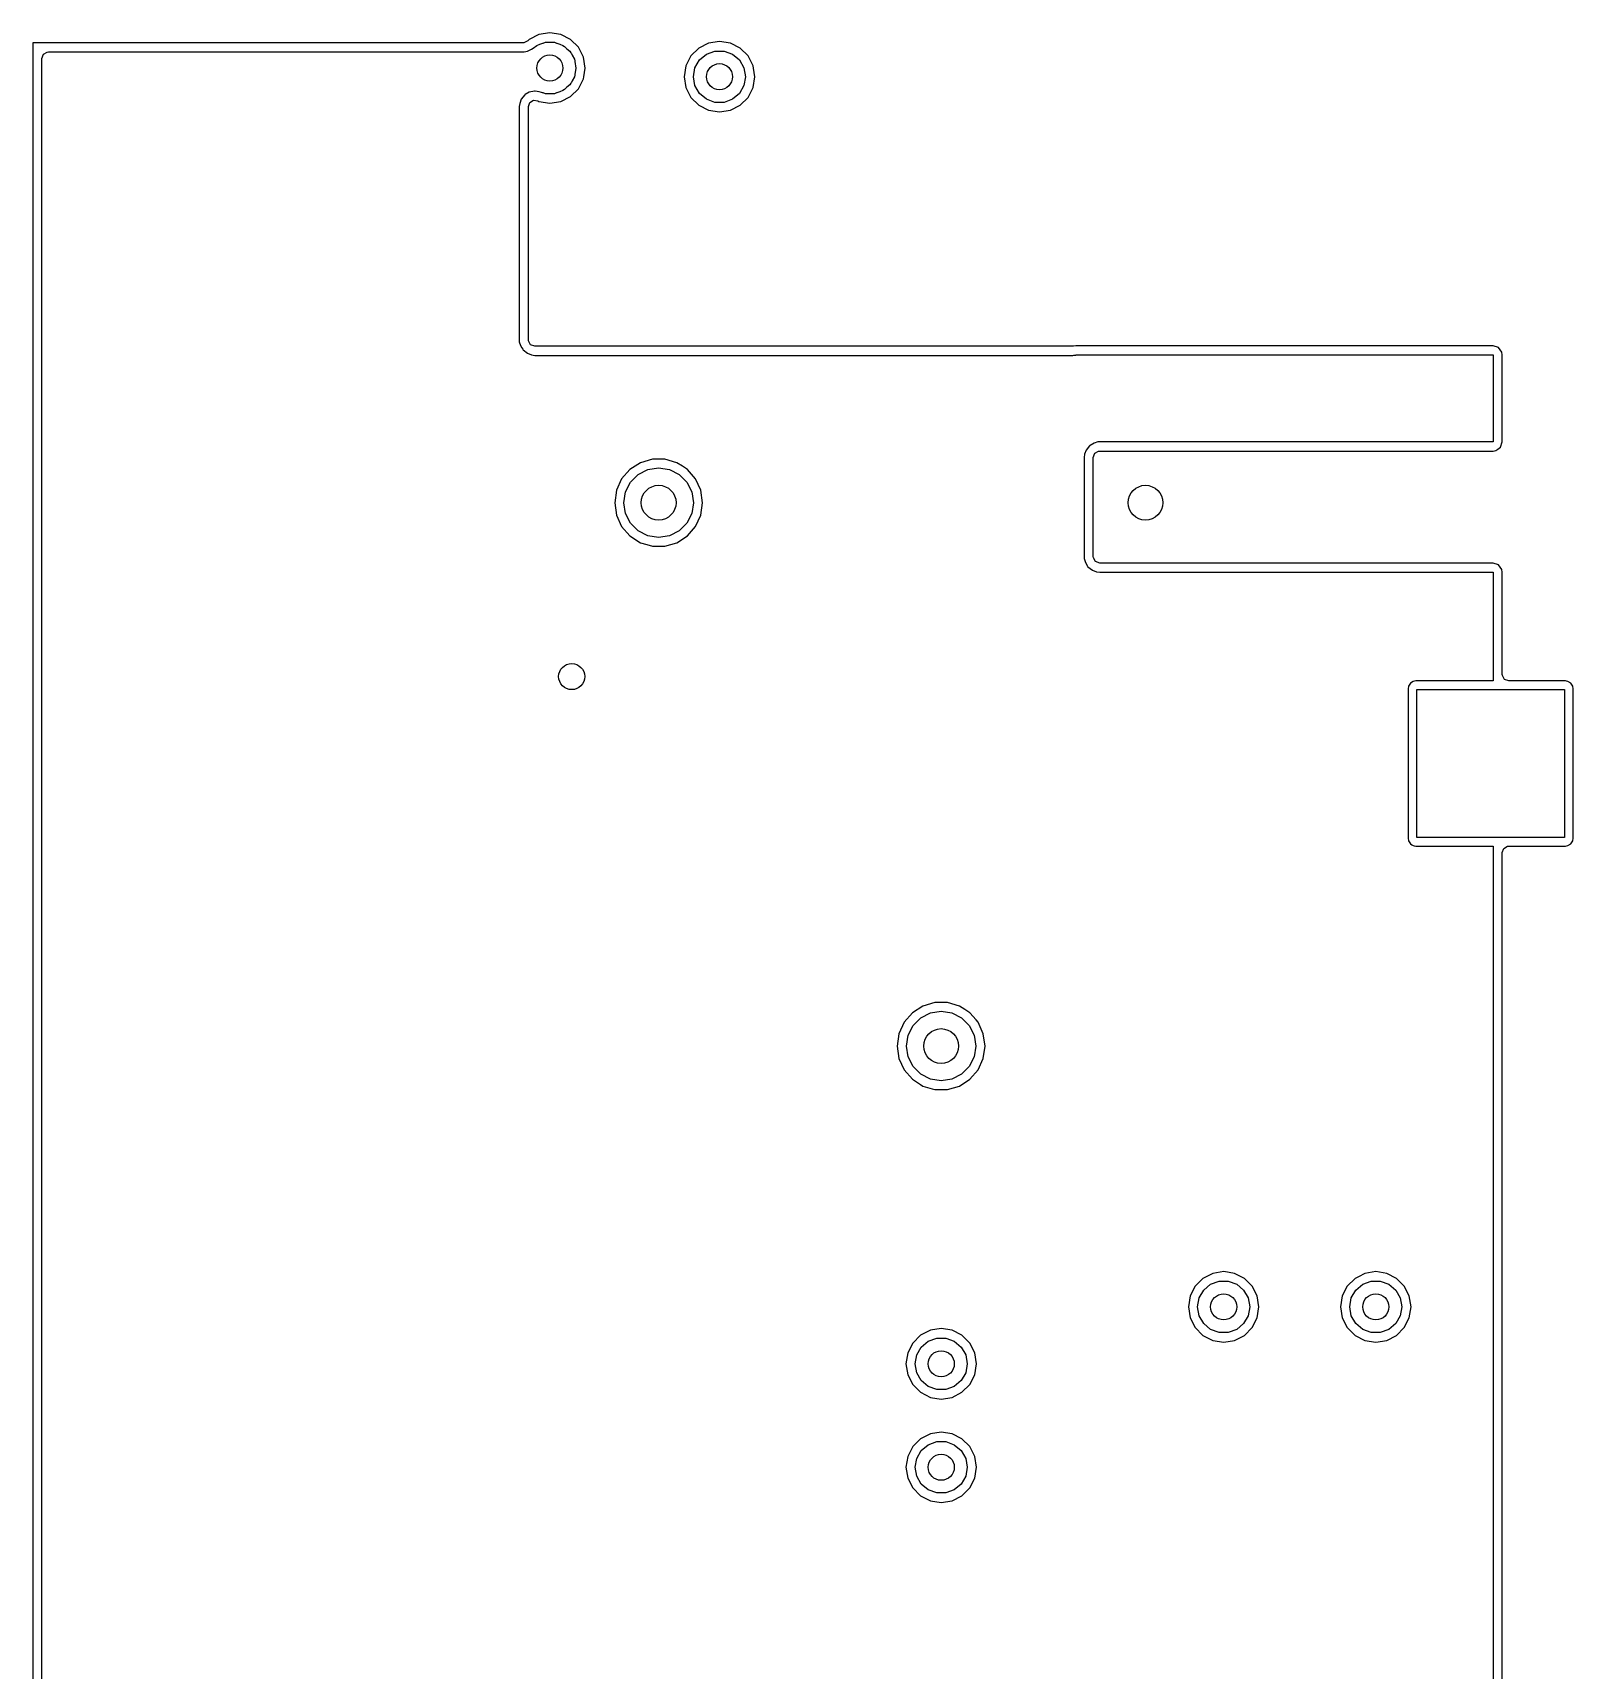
# Model space of a CAD drawing. Extents: x 107 to 211, y -135 to -72.
# Drawn here: x 146.8 to 164.52, y -99.93 to -81.09 of the extents above; entities that cross this region are included whole.
import ezdxf

# ---------------------------------------------------------------- set-up
doc = ezdxf.new("R2010")
doc.units = 0
doc.layers.add('BLACK', color=7, linetype='CONTINUOUS')

msp = doc.modelspace()

# ---------------------------------------------------------------- linework, layer by layer
at = {"layer": 'BLACK', "linetype": 'CONTINUOUS'}
for p, q in [((152.510707, -81.171951), (152.494231, -81.188428)), ((152.623749, -81.114353), (152.510707, -81.171951)), ((152.749051, -81.094508), (152.623749, -81.114353)), ((152.874352, -81.114353), (152.749051, -81.094508)), ((152.874353, -81.114353), (152.874352, -81.114353)), ((152.874355, -81.114354), (152.874353, -81.114353)), ((152.987393, -81.17195), (152.874355, -81.114354)), ((153.077101, -81.261658), (152.987393, -81.17195)), ((152.441905, -81.210102), (146.8, -81.210102)), ((146.8, -81.210102), (146.8, -109.3366)), ((146.9055, -81.389602), (146.922813, -81.342036)), ((146.922813, -81.342036), (146.96665, -81.316726)), ((146.96665, -81.316726), (146.9795, -81.315602)), ((146.9795, -81.315602), (152.444209, -81.315602)), ((152.448355, -81.20982), (152.441905, -81.210102)), ((152.444209, -81.315602), (152.44421, -81.315602)), ((152.44421, -81.315602), (152.452963, -81.315219)), ((152.494231, -81.188428), (152.448355, -81.20982)), ((152.452963, -81.315219), (152.492941, -81.305436)), ((152.492941, -81.305436), (152.538817, -81.284044)), ((152.538817, -81.284044), (152.568833, -81.263026)), ((152.568833, -81.263026), (152.568849, -81.263009)), ((152.568849, -81.263009), (152.569302, -81.262631)), ((152.569302, -81.262631), (152.571013, -81.261497)), ((152.571013, -81.261497), (152.571479, -81.261172)), ((152.571479, -81.261172), (152.571487, -81.261184)), ((152.571487, -81.261184), (152.583276, -81.253379)), ((152.583276, -81.253379), (152.583427, -81.253301)), ((152.583427, -81.253301), (152.599051, -81.240192)), ((152.599051, -81.240192), (152.634428, -81.227316)), ((152.634428, -81.227316), (152.646316, -81.221259)), ((152.646316, -81.221259), (152.66833, -81.214106)), ((152.66833, -81.214106), (152.672567, -81.213434)), ((152.672567, -81.213434), (152.696957, -81.204558)), ((152.696957, -81.204558), (152.728618, -81.204558)), ((152.728618, -81.204558), (152.737477, -81.203155)), ((152.737477, -81.203155), (152.760623, -81.203155)), ((152.760623, -81.203155), (152.769481, -81.204558)), ((152.769481, -81.204558), (152.801145, -81.204558)), ((152.801145, -81.204558), (152.825538, -81.213436)), ((152.825538, -81.213436), (152.829767, -81.214106)), ((152.829767, -81.214106), (152.851785, -81.22126)), ((152.851785, -81.22126), (152.863663, -81.227312)), ((152.863663, -81.227312), (152.899051, -81.240192)), ((152.899051, -81.240192), (152.915669, -81.254137)), ((152.915669, -81.254137), (152.932895, -81.266652)), ((152.932895, -81.266652), (152.944946, -81.278703)), ((152.944946, -81.278703), (152.978864, -81.307164)), ((152.978864, -81.307164), (152.990469, -81.327264)), ((152.990469, -81.327264), (152.996005, -81.334884)), ((152.996005, -81.334884), (153.004543, -81.351641)), ((153.004543, -81.351641), (153.030959, -81.397394)), ((153.134697, -81.374696), (153.077101, -81.261658)), ((154.371951, -81.361656), (154.314353, -81.474698)), ((154.461656, -81.271951), (154.371951, -81.361656)), ((154.574698, -81.214353), (154.461656, -81.271951)), ((154.470187, -81.407164), (154.55, -81.340192)), ((154.55, -81.340192), (154.647906, -81.304558)), ((154.7, -81.194508), (154.574698, -81.214353)), ((154.647906, -81.304558), (154.752094, -81.304558)), ((154.825301, -81.214353), (154.7, -81.194508)), ((154.752094, -81.304558), (154.85, -81.340192)), ((154.825302, -81.214353), (154.825301, -81.214353)), ((154.825304, -81.214354), (154.825302, -81.214353)), ((154.938342, -81.27195), (154.825304, -81.214354)), ((154.85, -81.340192), (154.929813, -81.407164)), ((155.02805, -81.361658), (154.938342, -81.27195)), ((155.085646, -81.474696), (155.02805, -81.361658)), ((146.9055, -86.5), (146.9055, -81.389602)), ((153.030959, -81.397394), (153.03467, -81.418441)), ((153.03467, -81.418441), (153.034942, -81.419278)), ((153.034942, -81.419278), (153.036039, -81.426209)), ((153.036039, -81.426209), (153.049051, -81.5)), ((153.049051, -81.5), (153.036044, -81.573765)), ((153.154543, -81.5), (153.134697, -81.374696)), ((153.138705, -81.6), (153.154543, -81.5)), ((154.314353, -81.474698), (154.294508, -81.6)), ((154.4, -81.6), (154.418092, -81.497394)), ((154.418092, -81.497394), (154.470187, -81.407164)), ((154.929813, -81.407164), (154.981908, -81.497394)), ((154.981908, -81.497394), (155, -81.6)), ((155.089654, -81.5), (155.085646, -81.474696)), ((155.105492, -81.6), (155.089654, -81.5)), ((152.932895, -81.733346), (152.915687, -81.745847)), ((152.944933, -81.721307), (152.932895, -81.733346)), ((152.978864, -81.692836), (152.944933, -81.721307)), ((152.990472, -81.672729), (152.978864, -81.692836)), ((152.987393, -81.82805), (153.077101, -81.738342)), ((152.996007, -81.665112), (152.990472, -81.672729)), ((153.004543, -81.648358), (152.996007, -81.665112)), ((153.030959, -81.602606), (153.004543, -81.648358)), ((153.03467, -81.581558), (153.030959, -81.602606)), ((153.034943, -81.580719), (153.03467, -81.581558)), ((153.036044, -81.573765), (153.034943, -81.580719)), ((153.077101, -81.738342), (153.134697, -81.625304)), ((153.134697, -81.625304), (153.138705, -81.6)), ((154.294508, -81.6), (154.314353, -81.725301)), ((154.314353, -81.725301), (154.314353, -81.725302)), ((154.314353, -81.725302), (154.314354, -81.725304)), ((154.314354, -81.725304), (154.37195, -81.838342)), ((154.418092, -81.702606), (154.4, -81.6)), ((154.470187, -81.792836), (154.418092, -81.702606)), ((154.981908, -81.702606), (154.929813, -81.792836)), ((155, -81.6), (154.981908, -81.702606)), ((155.02805, -81.838342), (155.085646, -81.725304)), ((155.085646, -81.725304), (155.105492, -81.6)), ((152.402019, -81.907856), (152.395657, -81.943935)), ((152.419332, -81.860289), (152.402019, -81.907856)), ((152.459475, -81.808909), (152.419332, -81.860289)), ((152.465719, -81.805008), (152.459475, -81.808909)), ((152.509557, -81.779697), (152.465719, -81.805008)), ((152.501157, -81.943939), (152.51847, -81.896373)), ((152.573334, -81.766141), (152.509557, -81.779697)), ((152.51847, -81.896373), (152.562307, -81.871063)), ((152.562307, -81.871063), (152.608749, -81.878004)), ((152.577901, -81.766722), (152.573334, -81.766141)), ((152.624343, -81.773663), (152.577901, -81.766722)), ((152.608749, -81.878004), (152.623747, -81.885646)), ((152.623747, -81.885646), (152.749051, -81.905492)), ((152.624347, -81.773664), (152.624343, -81.773663)), ((152.62435, -81.773665), (152.624347, -81.773664)), ((152.651492, -81.782353), (152.62435, -81.773665)), ((152.662474, -81.784964), (152.651492, -81.782353)), ((152.672555, -81.78656), (152.662474, -81.784964)), ((152.696957, -81.795442), (152.672555, -81.78656)), ((152.728629, -81.795442), (152.696957, -81.795442)), ((152.737474, -81.796843), (152.728629, -81.795442)), ((152.760627, -81.796843), (152.737474, -81.796843)), ((152.749051, -81.905492), (152.874355, -81.885646)), ((152.769472, -81.795442), (152.760627, -81.796843)), ((152.801145, -81.795442), (152.769472, -81.795442)), ((152.82555, -81.786559), (152.801145, -81.795442)), ((152.82977, -81.785891), (152.82555, -81.786559)), ((152.851788, -81.778737), (152.82977, -81.785891)), ((152.863653, -81.772691), (152.851788, -81.778737)), ((152.899051, -81.759808), (152.863653, -81.772691)), ((152.874355, -81.885646), (152.987393, -81.82805)), ((152.915687, -81.745847), (152.899051, -81.759808)), ((154.37195, -81.838342), (154.461658, -81.92805)), ((154.461658, -81.92805), (154.574696, -81.985646)), ((154.55, -81.859808), (154.470187, -81.792836)), ((154.647906, -81.895442), (154.55, -81.859808)), ((154.752094, -81.895442), (154.647906, -81.895442)), ((154.85, -81.859808), (154.752094, -81.895442)), ((154.825304, -81.985646), (154.938342, -81.92805)), ((154.929813, -81.792836), (154.85, -81.859808)), ((154.938342, -81.92805), (155.02805, -81.838342)), ((152.395657, -81.943935), (152.395657, -84.628302)), ((152.501157, -84.626), (152.501157, -81.943939)), ((154.574696, -81.985646), (154.7, -82.005492)), ((154.7, -82.005492), (154.825304, -81.985646)), ((152.395657, -84.628302), (152.395858, -84.6329)), ((152.395858, -84.6329), (152.397181, -84.648039)), ((152.397181, -84.648039), (152.397182, -84.648045)), ((152.397182, -84.648045), (152.410916, -84.691602)), ((152.410916, -84.691602), (152.410917, -84.691604)), ((152.410917, -84.691604), (152.427369, -84.720098)), ((152.427369, -84.720098), (152.436226, -84.735438)), ((152.436226, -84.735438), (152.440127, -84.741681)), ((152.440127, -84.741681), (152.491507, -84.781824)), ((152.502281, -84.63885), (152.501157, -84.626)), ((152.527591, -84.682687), (152.502281, -84.63885)), ((152.575157, -84.7), (152.527591, -84.682687)), ((158.759454, -84.7), (152.575157, -84.7)), ((158.771026, -84.699089), (158.759454, -84.7)), ((158.8, -84.6945), (158.771026, -84.699089)), ((163.6, -84.6945), (158.8, -84.6945)), ((163.600001, -84.6945), (163.6, -84.6945)), ((163.662011, -84.714649), (163.600001, -84.6945)), ((163.700336, -84.767398), (163.662011, -84.714649)), ((152.491507, -84.781824), (152.539073, -84.799137)), ((152.539073, -84.799137), (152.575157, -84.8055)), ((152.575157, -84.8055), (152.57516, -84.8055)), ((152.57516, -84.8055), (158.761527, -84.8055)), ((158.761527, -84.8055), (158.76567, -84.805337)), ((158.76567, -84.805337), (158.777674, -84.804392)), ((158.777674, -84.804392), (158.781371, -84.804101)), ((158.781371, -84.804101), (158.785484, -84.803614)), ((158.785484, -84.803614), (158.8, -84.801314)), ((158.8, -84.801314), (158.8, -84.8)), ((158.8, -84.8), (163.6, -84.8)), ((163.6, -84.8), (163.6, -85.8)), ((163.700336, -84.767399), (163.700336, -84.767398)), ((163.7055, -84.8), (163.700336, -84.767399)), ((163.7055, -85.8), (163.7055, -84.8)), ((158.958318, -85.84447), (158.918175, -85.89585)), ((158.964562, -85.840569), (158.958318, -85.84447)), ((159.008395, -85.81526), (158.964562, -85.840569)), ((159.008397, -85.815259), (159.008395, -85.81526)), ((159.051954, -85.801525), (159.008397, -85.815259)), ((159.05196, -85.801524), (159.051954, -85.801525)), ((159.0671, -85.800201), (159.05196, -85.801524)), ((159.071698, -85.8), (159.0671, -85.800201)), ((163.6, -85.8), (159.071698, -85.8)), ((163.632601, -85.900336), (163.653226, -85.885351)), ((163.653226, -85.885351), (163.685351, -85.862011)), ((163.685351, -85.862011), (163.7055, -85.8)), ((153.789945, -86.040047), (153.668875, -86.117855)), ((153.789949, -86.040046), (153.789945, -86.040047)), ((153.928036, -85.9995), (153.789949, -86.040046)), ((153.928039, -85.9995), (153.928036, -85.9995)), ((154.071961, -85.9995), (153.928039, -85.9995)), ((154.071964, -85.9995), (154.071961, -85.9995)), ((154.21005, -86.040046), (154.071964, -85.9995)), ((154.210054, -86.040047), (154.21005, -86.040046)), ((154.274182, -86.08126), (154.210054, -86.040047)), ((158.900862, -85.943417), (158.8945, -85.979496)), ((158.8945, -85.979496), (158.8945, -87.122802)), ((158.918175, -85.89585), (158.900862, -85.943417)), ((159, -85.9795), (159.017313, -85.931934)), ((159, -87.1205), (159, -85.9795)), ((159.017313, -85.931934), (159.06115, -85.906624)), ((159.06115, -85.906624), (159.074, -85.9055)), ((159.074, -85.9055), (163.600001, -85.9055)), ((163.600001, -85.9055), (163.632601, -85.900336)), ((153.574623, -86.226626), (153.514834, -86.357545)), ((153.668868, -86.11786), (153.574623, -86.226626)), ((153.619577, -86.376393), (153.676393, -86.264886)), ((153.668875, -86.117855), (153.668868, -86.11786)), ((153.676393, -86.264886), (153.764886, -86.176393)), ((153.764886, -86.176393), (153.876393, -86.119577)), ((153.876393, -86.119577), (154, -86.1)), ((154, -86.1), (154.123607, -86.119577)), ((154.123607, -86.119577), (154.235114, -86.176393)), ((154.235114, -86.176393), (154.323607, -86.264886)), ((154.331128, -86.117857), (154.274182, -86.08126)), ((154.323607, -86.264886), (154.380423, -86.376393)), ((154.331129, -86.117859), (154.331128, -86.117857)), ((154.331131, -86.11786), (154.331129, -86.117859)), ((154.401814, -86.199434), (154.331131, -86.11786)), ((154.425377, -86.226627), (154.401814, -86.199434)), ((154.485165, -86.357543), (154.425377, -86.226627)), ((153.514834, -86.357545), (153.494353, -86.5)), ((153.6, -86.5), (153.619577, -86.376393)), ((154.380423, -86.376393), (154.4, -86.5)), ((154.505647, -86.5), (154.485165, -86.357543)), ((146.9055, -92.75), (146.9055, -86.5)), ((153.494353, -86.5), (153.514834, -86.642454)), ((153.619577, -86.623607), (153.6, -86.5)), ((153.676393, -86.735114), (153.619577, -86.623607)), ((154.380423, -86.623607), (154.323607, -86.735114)), ((154.4, -86.5), (154.380423, -86.623607)), ((154.485165, -86.642457), (154.505647, -86.5)), ((153.514834, -86.642454), (153.574623, -86.773373)), ((153.574623, -86.773373), (153.668868, -86.882139)), ((153.764886, -86.823607), (153.676393, -86.735114)), ((153.876393, -86.880423), (153.764886, -86.823607)), ((154.235114, -86.823607), (154.123607, -86.880423)), ((154.323607, -86.735114), (154.235114, -86.823607)), ((154.331128, -86.882143), (154.425377, -86.773373)), ((154.425377, -86.773373), (154.485165, -86.642457)), ((153.668868, -86.882139), (153.668869, -86.88214)), ((153.668869, -86.88214), (153.668872, -86.882143)), ((153.668872, -86.882143), (153.789947, -86.959953)), ((153.789947, -86.959953), (153.864434, -86.981824)), ((153.864434, -86.981824), (153.928035, -87.000499)), ((154, -86.9), (153.876393, -86.880423)), ((153.928035, -87.000499), (153.928037, -87.0005)), ((153.928037, -87.0005), (153.928039, -87.0005)), ((153.928039, -87.0005), (154.071963, -87.0005)), ((154.123607, -86.880423), (154, -86.9)), ((154.071963, -87.0005), (154.071964, -87.000499)), ((154.071964, -87.000499), (154.210053, -86.959953)), ((154.210053, -86.959953), (154.331128, -86.882143)), ((158.8945, -87.122802), (158.894701, -87.1274)), ((158.894701, -87.1274), (158.896024, -87.142539)), ((158.896024, -87.142539), (158.896025, -87.142545)), ((158.896025, -87.142545), (158.909759, -87.186102)), ((158.909759, -87.186102), (158.90976, -87.186104)), ((158.90976, -87.186104), (158.935069, -87.229938)), ((159.001124, -87.13335), (159, -87.1205)), ((159.026434, -87.177187), (159.001124, -87.13335)), ((159.074, -87.1945), (159.026434, -87.177187)), ((163.6, -87.1945), (159.074, -87.1945)), ((163.600001, -87.1945), (163.6, -87.1945)), ((163.662011, -87.214649), (163.600001, -87.1945)), ((158.935069, -87.229938), (158.93897, -87.236181)), ((158.93897, -87.236181), (158.99035, -87.276324)), ((158.99035, -87.276324), (159.037916, -87.293637)), ((159.037916, -87.293637), (159.074, -87.3)), ((159.074, -87.3), (163.6, -87.3)), ((163.6, -87.3), (163.6, -88.5495)), ((163.700336, -87.267398), (163.662011, -87.214649)), ((163.7055, -87.299999), (163.700336, -87.267398)), ((163.7055, -88.4755), (163.7055, -87.299999)), ((163.706624, -88.48835), (163.7055, -88.4755)), ((163.731934, -88.532187), (163.706624, -88.48835)), ((162.62628, -88.610791), (162.620451, -88.640098)), ((162.620451, -88.640098), (162.620451, -90.359894)), ((162.626283, -88.610785), (162.62628, -88.610791)), ((162.648493, -88.577542), (162.626283, -88.610785)), ((162.681738, -88.55533), (162.648493, -88.577542)), ((162.711048, -88.549501), (162.681738, -88.55533)), ((162.711056, -88.5495), (162.711048, -88.549501)), ((163.6, -88.5495), (162.711056, -88.5495)), ((162.720951, -90.35), (162.720951, -88.65)), ((162.720951, -88.65), (164.420951, -88.65)), ((163.7795, -88.5495), (163.731934, -88.532187)), ((164.430848, -88.5495), (163.7795, -88.5495)), ((164.420951, -88.65), (164.420951, -90.35)), ((164.43085, -88.5495), (164.430848, -88.5495)), ((164.44251, -88.551819), (164.43085, -88.5495)), ((164.460162, -88.55533), (164.44251, -88.551819)), ((164.460164, -88.555331), (164.460162, -88.55533)), ((164.493407, -88.577542), (164.460164, -88.555331)), ((164.49341, -88.577545), (164.493407, -88.577542)), ((164.515619, -88.610784), (164.49341, -88.577545)), ((164.515619, -88.610786), (164.515619, -88.610784)), ((164.51562, -88.610787), (164.515619, -88.610786)), ((164.52145, -88.640102), (164.51562, -88.610787)), ((164.521451, -90.359899), (164.52145, -88.640102)), ((162.620451, -90.359894), (162.620452, -90.359902)), ((162.620452, -90.359902), (162.626281, -90.389212)), ((162.626281, -90.389212), (162.648493, -90.422457)), ((164.420951, -90.35), (162.720951, -90.35)), ((164.493408, -90.422457), (164.51562, -90.389213)), ((164.51562, -90.389213), (164.521451, -90.359899)), ((162.648493, -90.422457), (162.66517, -90.433599)), ((162.66517, -90.433599), (162.681738, -90.444669)), ((162.681738, -90.444669), (162.681741, -90.444669)), ((162.681741, -90.444669), (162.681742, -90.44467)), ((162.681742, -90.44467), (162.691598, -90.44663)), ((162.691598, -90.44663), (162.711052, -90.4505)), ((162.711052, -90.4505), (163.6, -90.450499)), ((163.6, -90.450499), (163.6, -101.8)), ((163.7055, -90.524499), (163.722813, -90.476933)), ((163.7055, -101.8), (163.7055, -90.524499)), ((163.722813, -90.476933), (163.76665, -90.451623)), ((163.76665, -90.451623), (163.7795, -90.450499)), ((163.7795, -90.450499), (164.430849, -90.450499)), ((164.430849, -90.450499), (164.460164, -90.444669)), ((164.460164, -90.444669), (164.460165, -90.444668)), ((164.460165, -90.444668), (164.460166, -90.444668)), ((164.460166, -90.444668), (164.493405, -90.422459)), ((164.493404, -90.422459), (164.493408, -90.422457)), ((164.493405, -90.422459), (164.493404, -90.422459)), ((157.039945, -92.290047), (156.918875, -92.367855)), ((157.039949, -92.290046), (157.039945, -92.290047)), ((157.178036, -92.2495), (157.039949, -92.290046)), ((157.178039, -92.2495), (157.178036, -92.2495)), ((157.321961, -92.2495), (157.178039, -92.2495)), ((157.321964, -92.2495), (157.321961, -92.2495)), ((157.46005, -92.290046), (157.321964, -92.2495)), ((157.460054, -92.290047), (157.46005, -92.290046)), ((157.524182, -92.33126), (157.460054, -92.290047)), ((156.824623, -92.476626), (156.764834, -92.607545)), ((156.918868, -92.36786), (156.824623, -92.476626)), ((156.918875, -92.367855), (156.918868, -92.36786)), ((156.926393, -92.514886), (157.014886, -92.426393)), ((157.014886, -92.426393), (157.126393, -92.369577)), ((157.126393, -92.369577), (157.25, -92.35)), ((157.25, -92.35), (157.373607, -92.369577)), ((157.373607, -92.369577), (157.485114, -92.426393)), ((157.485114, -92.426393), (157.573607, -92.514886)), ((157.581128, -92.367857), (157.524182, -92.33126)), ((157.581129, -92.367859), (157.581128, -92.367857)), ((157.581131, -92.36786), (157.581129, -92.367859)), ((157.651814, -92.449434), (157.581131, -92.36786)), ((157.675377, -92.476627), (157.651814, -92.449434)), ((157.735165, -92.607543), (157.675377, -92.476627)), ((156.764834, -92.607545), (156.744353, -92.75)), ((156.85, -92.75), (156.869577, -92.626393)), ((156.869577, -92.626393), (156.926393, -92.514886)), ((157.573607, -92.514886), (157.630423, -92.626393)), ((157.630423, -92.626393), (157.65, -92.75)), ((157.755647, -92.75), (157.735165, -92.607543)), ((146.9055, -96.405), (146.9055, -92.75)), ((156.744353, -92.75), (156.764834, -92.892454)), ((156.869577, -92.873607), (156.85, -92.75)), ((157.65, -92.75), (157.630423, -92.873607)), ((157.735165, -92.892457), (157.755647, -92.75)), ((156.764834, -92.892454), (156.824623, -93.023373)), ((156.824623, -93.023373), (156.918868, -93.132139)), ((156.926393, -92.985114), (156.869577, -92.873607)), ((157.014886, -93.073607), (156.926393, -92.985114)), ((157.573607, -92.985114), (157.485114, -93.073607)), ((157.630423, -92.873607), (157.573607, -92.985114)), ((157.581128, -93.132143), (157.675377, -93.023373)), ((157.675377, -93.023373), (157.735165, -92.892457)), ((156.918868, -93.132139), (156.918869, -93.13214)), ((156.918869, -93.13214), (156.918872, -93.132143)), ((156.918872, -93.132143), (156.999442, -93.183922)), ((156.999442, -93.183922), (157.012302, -93.192187)), ((157.012302, -93.192187), (157.039947, -93.209953)), ((157.126393, -93.130423), (157.014886, -93.073607)), ((157.039947, -93.209953), (157.146403, -93.241211)), ((157.25, -93.15), (157.126393, -93.130423)), ((157.373607, -93.130423), (157.25, -93.15)), ((157.321964, -93.250499), (157.460053, -93.209953)), ((157.485114, -93.073607), (157.373607, -93.130423)), ((157.460053, -93.209953), (157.581128, -93.132143)), ((157.146403, -93.241211), (157.178035, -93.250499)), ((157.178035, -93.250499), (157.178037, -93.2505)), ((157.178037, -93.2505), (157.178039, -93.2505)), ((157.178039, -93.2505), (157.321963, -93.2505)), ((157.321963, -93.2505), (157.321964, -93.250499)), ((160.261652, -95.421954), (160.171954, -95.511652)), ((160.261657, -95.421951), (160.261652, -95.421954)), ((160.261658, -95.42195), (160.261657, -95.421951)), ((160.299337, -95.402751), (160.261658, -95.42195)), ((160.270187, -95.557164), (160.35, -95.490192)), ((160.374698, -95.364352), (160.299337, -95.402751)), ((160.35, -95.490192), (160.447906, -95.454558)), ((160.374699, -95.364352), (160.374698, -95.364352)), ((160.499997, -95.344508), (160.374699, -95.364352)), ((160.447906, -95.454558), (160.552094, -95.454558)), ((160.500003, -95.344508), (160.499997, -95.344508)), ((160.6253, -95.364352), (160.500003, -95.344508)), ((160.552094, -95.454558), (160.65, -95.490192)), ((160.625303, -95.364353), (160.6253, -95.364352)), ((160.625304, -95.364354), (160.625303, -95.364353)), ((160.738342, -95.42195), (160.625304, -95.364354)), ((160.65, -95.490192), (160.729813, -95.557164)), ((160.738344, -95.421952), (160.738342, -95.42195)), ((160.738347, -95.421954), (160.738344, -95.421952)), ((160.828045, -95.511652), (160.738347, -95.421954)), ((162.011652, -95.421954), (161.921954, -95.511652)), ((162.011657, -95.421951), (162.011652, -95.421954)), ((162.011658, -95.42195), (162.011657, -95.421951)), ((162.049337, -95.402751), (162.011658, -95.42195)), ((162.020187, -95.557164), (162.1, -95.490192)), ((162.124698, -95.364352), (162.049337, -95.402751)), ((162.1, -95.490192), (162.197906, -95.454558)), ((162.124699, -95.364352), (162.124698, -95.364352)), ((162.249997, -95.344508), (162.124699, -95.364352)), ((162.197906, -95.454558), (162.302094, -95.454558)), ((162.250003, -95.344508), (162.249997, -95.344508)), ((162.3753, -95.364352), (162.250003, -95.344508)), ((162.302094, -95.454558), (162.4, -95.490192)), ((162.375303, -95.364353), (162.3753, -95.364352)), ((162.375304, -95.364354), (162.375303, -95.364353)), ((162.488342, -95.42195), (162.375304, -95.364354)), ((162.4, -95.490192), (162.479813, -95.557164)), ((162.488344, -95.421952), (162.488342, -95.42195)), ((162.488347, -95.421954), (162.488344, -95.421952)), ((162.578045, -95.511652), (162.488347, -95.421954)), ((160.114352, -95.624699), (160.094508, -95.749996)), ((160.171951, -95.511657), (160.114352, -95.624698)), ((160.114352, -95.624698), (160.114352, -95.624699)), ((160.171954, -95.511652), (160.171951, -95.511657)), ((160.2, -95.75), (160.218092, -95.647394)), ((160.218092, -95.647394), (160.270187, -95.557164)), ((160.729813, -95.557164), (160.781908, -95.647394)), ((160.781908, -95.647394), (160.8, -95.75)), ((160.828046, -95.511654), (160.828045, -95.511652)), ((160.82805, -95.511658), (160.828046, -95.511654)), ((160.885646, -95.624696), (160.82805, -95.511658)), ((160.885647, -95.624698), (160.885646, -95.624696)), ((160.885647, -95.624699), (160.885647, -95.624698)), ((160.905492, -95.749996), (160.885647, -95.624699)), ((161.864352, -95.624699), (161.844508, -95.749996)), ((161.921951, -95.511657), (161.864352, -95.624698)), ((161.864352, -95.624698), (161.864352, -95.624699)), ((161.921954, -95.511652), (161.921951, -95.511657)), ((161.95, -95.75), (161.968092, -95.647394)), ((161.968092, -95.647394), (162.020187, -95.557164)), ((162.479813, -95.557164), (162.531908, -95.647394)), ((162.531908, -95.647394), (162.55, -95.75)), ((162.578046, -95.511654), (162.578045, -95.511652)), ((162.57805, -95.511658), (162.578046, -95.511654)), ((162.635646, -95.624696), (162.57805, -95.511658)), ((162.635647, -95.624698), (162.635646, -95.624696)), ((162.635647, -95.624699), (162.635647, -95.624698)), ((162.655492, -95.749996), (162.635647, -95.624699)), ((160.094508, -95.749996), (160.094508, -95.750003)), ((160.094508, -95.750003), (160.114352, -95.8753)), ((160.218092, -95.852606), (160.2, -95.75)), ((160.270187, -95.942836), (160.218092, -95.852606)), ((160.781908, -95.852606), (160.729813, -95.942836)), ((160.8, -95.75), (160.781908, -95.852606)), ((160.885647, -95.8753), (160.905492, -95.750003)), ((160.905492, -95.750003), (160.905492, -95.749996)), ((161.844508, -95.749996), (161.844508, -95.750003)), ((161.844508, -95.750003), (161.864352, -95.8753)), ((161.968092, -95.852606), (161.95, -95.75)), ((162.020187, -95.942836), (161.968092, -95.852606)), ((162.531908, -95.852606), (162.479813, -95.942836)), ((162.55, -95.75), (162.531908, -95.852606)), ((162.635647, -95.8753), (162.655492, -95.750003)), ((162.655492, -95.750003), (162.655492, -95.749996)), ((157.125649, -96.019353), (157.012607, -96.076951)), ((157.250951, -95.999508), (157.125649, -96.019353)), ((157.376252, -96.019353), (157.250951, -95.999508)), ((157.376253, -96.019353), (157.376252, -96.019353)), ((157.376255, -96.019354), (157.376253, -96.019353)), ((157.489293, -96.07695), (157.376255, -96.019354)), ((160.114352, -95.8753), (160.114352, -95.875301)), ((160.114352, -95.875301), (160.114354, -95.875304)), ((160.114354, -95.875304), (160.17195, -95.988342)), ((160.17195, -95.988342), (160.171952, -95.988344)), ((160.171952, -95.988344), (160.171954, -95.988347)), ((160.171954, -95.988347), (160.261652, -96.078045)), ((160.35, -96.009808), (160.270187, -95.942836)), ((160.447906, -96.045442), (160.35, -96.009808)), ((160.552094, -96.045442), (160.447906, -96.045442)), ((160.65, -96.009808), (160.552094, -96.045442)), ((160.729813, -95.942836), (160.65, -96.009808)), ((160.738342, -96.07805), (160.82805, -95.988342)), ((160.82805, -95.988342), (160.885646, -95.875304)), ((160.885646, -95.875302), (160.885647, -95.875301)), ((160.885646, -95.875304), (160.885646, -95.875302)), ((160.885647, -95.875301), (160.885647, -95.8753)), ((161.864352, -95.8753), (161.864352, -95.875301)), ((161.864352, -95.875301), (161.864354, -95.875304)), ((161.864354, -95.875304), (161.92195, -95.988342)), ((161.92195, -95.988342), (161.921952, -95.988344)), ((161.921952, -95.988344), (161.921954, -95.988347)), ((161.921954, -95.988347), (162.011652, -96.078045)), ((162.1, -96.009808), (162.020187, -95.942836)), ((162.197906, -96.045442), (162.1, -96.009808)), ((162.302094, -96.045442), (162.197906, -96.045442)), ((162.4, -96.009808), (162.302094, -96.045442)), ((162.479813, -95.942836), (162.4, -96.009808)), ((162.488342, -96.07805), (162.57805, -95.988342)), ((162.57805, -95.988342), (162.635646, -95.875304)), ((162.635646, -95.875302), (162.635647, -95.875301)), ((162.635646, -95.875304), (162.635646, -95.875302)), ((162.635647, -95.875301), (162.635647, -95.8753)), ((156.922902, -96.166656), (156.865304, -96.279698)), ((157.012607, -96.076951), (156.922902, -96.166656)), ((156.969043, -96.302394), (157.021138, -96.212164)), ((157.021138, -96.212164), (157.100951, -96.145192)), ((157.100951, -96.145192), (157.198857, -96.109558)), ((157.198857, -96.109558), (157.303045, -96.109558)), ((157.303045, -96.109558), (157.400951, -96.145192)), ((157.400951, -96.145192), (157.480764, -96.212164)), ((157.480764, -96.212164), (157.532859, -96.302394)), ((157.579001, -96.166658), (157.489293, -96.07695)), ((157.636597, -96.279696), (157.579001, -96.166658)), ((160.261652, -96.078045), (160.261654, -96.078046)), ((160.261654, -96.078046), (160.261658, -96.07805)), ((160.261658, -96.07805), (160.374696, -96.135646)), ((160.374696, -96.135646), (160.374697, -96.135646)), ((160.374697, -96.135646), (160.374699, -96.135647)), ((160.374699, -96.135647), (160.499997, -96.155492)), ((160.499997, -96.155492), (160.5, -96.155492)), ((160.5, -96.155492), (160.500003, -96.155492)), ((160.500003, -96.155492), (160.6253, -96.135647)), ((160.6253, -96.135647), (160.625301, -96.135647)), ((160.625301, -96.135647), (160.625302, -96.135646)), ((160.625302, -96.135646), (160.625304, -96.135646)), ((160.625304, -96.135646), (160.738342, -96.07805)), ((162.011652, -96.078045), (162.011654, -96.078046)), ((162.011654, -96.078046), (162.011658, -96.07805)), ((162.011658, -96.07805), (162.124696, -96.135646)), ((162.124696, -96.135646), (162.124697, -96.135646)), ((162.124697, -96.135646), (162.124699, -96.135647)), ((162.124699, -96.135647), (162.249997, -96.155492)), ((162.249997, -96.155492), (162.25, -96.155492)), ((162.25, -96.155492), (162.250003, -96.155492)), ((162.250003, -96.155492), (162.3753, -96.135647)), ((162.3753, -96.135647), (162.375301, -96.135647)), ((162.375301, -96.135647), (162.375302, -96.135646)), ((162.375302, -96.135646), (162.375304, -96.135646)), ((162.375304, -96.135646), (162.488342, -96.07805)), ((146.9055, -97.595), (146.9055, -96.405)), ((156.865304, -96.279698), (156.845459, -96.405)), ((156.845459, -96.405), (156.865304, -96.530301)), ((156.950951, -96.405), (156.969043, -96.302394)), ((156.969043, -96.507606), (156.950951, -96.405)), ((157.532859, -96.302394), (157.550951, -96.405)), ((157.550951, -96.405), (157.532859, -96.507606)), ((157.656443, -96.405), (157.636597, -96.279696)), ((157.636597, -96.530304), (157.656443, -96.405)), ((156.865304, -96.530301), (156.865304, -96.530302)), ((156.865304, -96.530302), (156.865305, -96.530304)), ((156.865305, -96.530304), (156.922901, -96.643342)), ((157.021138, -96.597836), (156.969043, -96.507606)), ((157.100951, -96.664808), (157.021138, -96.597836)), ((157.480764, -96.597836), (157.400951, -96.664808)), ((157.532859, -96.507606), (157.480764, -96.597836)), ((157.579001, -96.643342), (157.636597, -96.530304)), ((156.922901, -96.643342), (157.012609, -96.73305)), ((157.012609, -96.73305), (157.125647, -96.790646)), ((157.198857, -96.700442), (157.100951, -96.664808)), ((157.125647, -96.790646), (157.250951, -96.810492)), ((157.303045, -96.700442), (157.198857, -96.700442)), ((157.250951, -96.810492), (157.376255, -96.790646)), ((157.400951, -96.664808), (157.303045, -96.700442)), ((157.376255, -96.790646), (157.489293, -96.73305)), ((157.489293, -96.73305), (157.579001, -96.643342)), ((157.250951, -97.189508), (157.125649, -97.209353)), ((157.376252, -97.209353), (157.250951, -97.189508)), ((156.922902, -97.356656), (156.865304, -97.469698)), ((157.012607, -97.266951), (156.922902, -97.356656)), ((157.125649, -97.209353), (157.012607, -97.266951)), ((157.021138, -97.402164), (157.100951, -97.335192)), ((157.100951, -97.335192), (157.198857, -97.299558)), ((157.198857, -97.299558), (157.303045, -97.299558)), ((157.303045, -97.299558), (157.400951, -97.335192)), ((157.376253, -97.209353), (157.376252, -97.209353)), ((157.376255, -97.209354), (157.376253, -97.209353)), ((157.489293, -97.26695), (157.376255, -97.209354)), ((157.400951, -97.335192), (157.480764, -97.402164)), ((157.579001, -97.356658), (157.489293, -97.26695)), ((157.636597, -97.469696), (157.579001, -97.356658)), ((156.865304, -97.469698), (156.845459, -97.595)), ((156.950951, -97.595), (156.969043, -97.492394)), ((156.969043, -97.492394), (157.021138, -97.402164)), ((157.480764, -97.402164), (157.532859, -97.492394)), ((157.532859, -97.492394), (157.550951, -97.595)), ((157.656443, -97.595), (157.636597, -97.469696)), ((146.9055, -102.5), (146.9055, -97.595)), ((156.845459, -97.595), (156.865304, -97.720301)), ((156.865304, -97.720301), (156.865304, -97.720302)), ((156.865304, -97.720302), (156.865305, -97.720304)), ((156.865305, -97.720304), (156.922901, -97.833342)), ((156.969043, -97.697606), (156.950951, -97.595)), ((157.021138, -97.787836), (156.969043, -97.697606)), ((157.532859, -97.697606), (157.480764, -97.787836)), ((157.550951, -97.595), (157.532859, -97.697606)), ((157.579001, -97.833342), (157.636597, -97.720304)), ((157.636597, -97.720304), (157.656443, -97.595)), ((156.922901, -97.833342), (157.012609, -97.92305)), ((157.012609, -97.92305), (157.125647, -97.980646)), ((157.100951, -97.854808), (157.021138, -97.787836)), ((157.198857, -97.890442), (157.100951, -97.854808)), ((157.303045, -97.890442), (157.198857, -97.890442)), ((157.400951, -97.854808), (157.303045, -97.890442)), ((157.376255, -97.980646), (157.489293, -97.92305)), ((157.480764, -97.787836), (157.400951, -97.854808)), ((157.489293, -97.92305), (157.579001, -97.833342)), ((157.125647, -97.980646), (157.250951, -98.000492)), ((157.250951, -98.000492), (157.376255, -97.980646))]:
    msp.add_line(p, q, dxfattribs=at)
at = {"layer": 'BLACK'}
for centre, radius in [((152.749051, -81.5), 0.15), ((154.7, -81.6), 0.15), ((154, -86.5), 0.2), ((159.6, -86.5), 0.2), ((153, -88.5), 0.15), ((157.25, -92.75), 0.2), ((160.5, -95.75), 0.15), ((162.25, -95.75), 0.15), ((157.250951, -96.405), 0.15), ((157.250951, -97.595), 0.15)]:
    msp.add_circle(centre, radius, dxfattribs=at)

doc.saveas('drawing.dxf')
